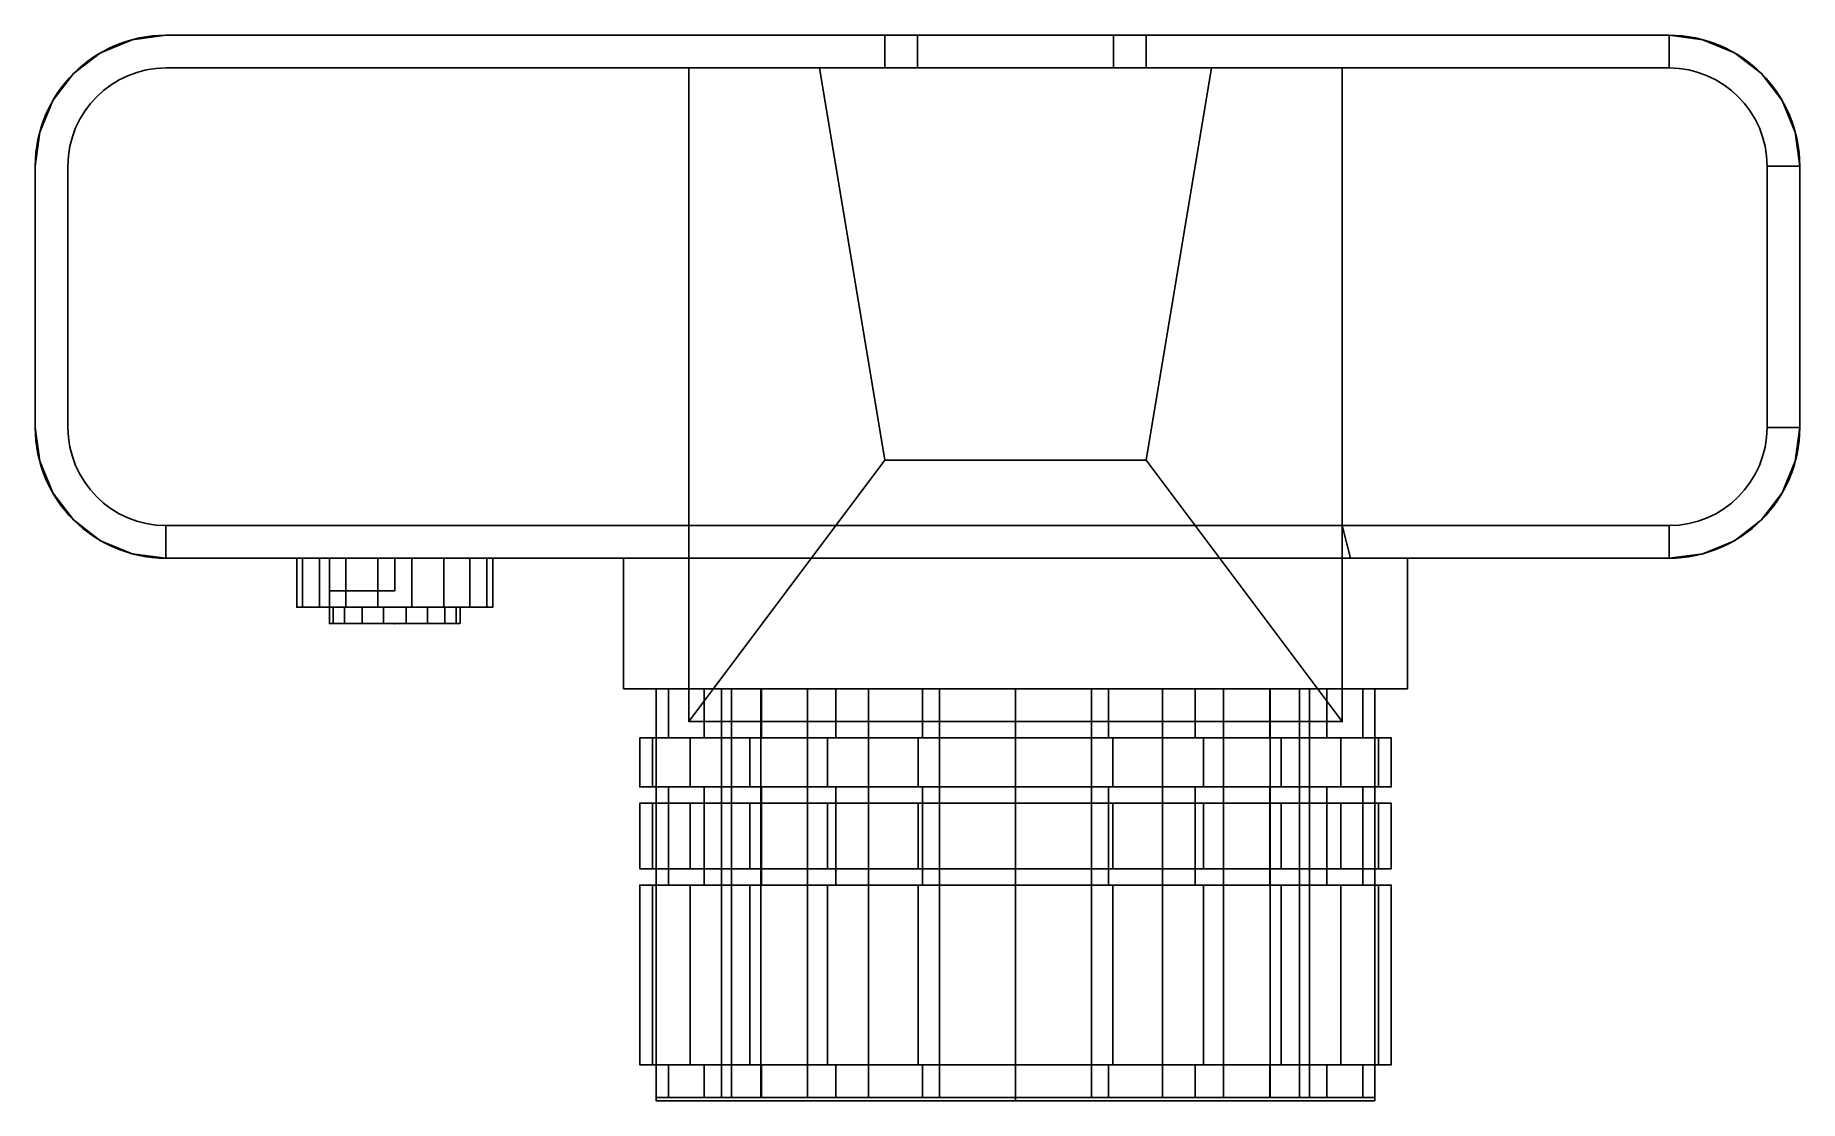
# Model space of a CAD drawing. Extents: x 2.25 to 9, y 2.67 to 6.75.
import ezdxf

# ---------------------------------------------------------------- set-up
doc = ezdxf.new("R2010")
doc.units = 0
doc.header["$MEASUREMENT"] = 0
for name, color, linetype in [('SURF-BODY4', 5, 'CONTINUOUS'), ('SURF-KNOB4', 7, 'CONTINUOUS'), ('SURF-LENS1', 5, 'CONTINUOUS'), ('SURF-VFINDER', 7, 'CONTINUOUS'), ('WIRE-BODY', 2, 'CONTINUOUS'), ('WIRE-LENS', 7, 'CONTINUOUS')]:
    doc.layers.add(name, color=color, linetype=linetype)

msp = doc.modelspace()

# ---------------------------------------------------------------- linework, layer by layer
at = {"layer": 'SURF-BODY4'}
for points in [[(8.5, 6.75, 0.75), (2.75, 6.75, 0.75), (2.75, 6.75, 3.25), (8.5, 6.75, 3.25)], [(2.25, 5.25, 0.75), (2.25, 5.25, 3.25), (2.25, 6.25, 3.25), (2.25, 6.25, 0.75)], [(9, 5.25, 0.75), (9, 5.25, 3.25), (9, 6.25, 3.25), (9, 6.25, 0.75)], [(8.5, 4.75, 0.75), (2.75, 4.75, 0.75), (2.75, 4.75, 3.25), (8.5, 4.75, 3.25)]]:
    msp.add_3dface(points, dxfattribs=at)
at = {"layer": 'SURF-KNOB4'}
msp.add_point((3.625, 4.5, 2), dxfattribs=at)
for points in [[(3.25, 4.5625, 2.75), (3.25, 4.75, 2.75), (3.375, 4.75, 2.75), (3.375, 4.5625, 2.75)], [(3.25, 4.75, 2), (3.25, 4.75, 2.75), (3.25, 4.5625, 2.75), (3.25, 4.5625, 2)], [(3.375, 4.625, 2.75), (3.375, 4.75, 2.75), (3.625, 4.75, 2.75), (3.625, 4.625, 2.75)], [(3.625, 4.625, 2.75), (3.625, 4.75, 2.75), (3.625, 4.75, 2.375), (3.625, 4.625, 2.375)], [(3.375, 4.625, 2.2795), (3.375, 4.625, 2.75), (3.375, 4.5625, 2.75), (3.375, 4.5625, 2.2795)], [(3.375, 4.625, 2.375), (3.625, 4.625, 2.375), (3.625, 4.625, 2.75), (3.375, 4.625, 2.75)], [(3.25, 4.5625, 2.2795), (3.25, 4.5625, 2.75), (3.375, 4.5625, 2.75), (3.375, 4.5625, 2.2795)]]:
    msp.add_3dface(points, dxfattribs=at)
at = {"layer": 'SURF-VFINDER'}
for points in [[(6.5, 6.625, 4.625), (6.5, 6.75, 4.625), (5.5, 6.75, 4.625), (5.5, 6.625, 4.625)], [(6.5, 6.625, 3.875), (5.5, 6.625, 3.875), (5.5, 6.75, 3.875), (6.5, 6.75, 3.875)], [(5.5, 6.625, 3.875), (5.5, 6.625, 4.625), (5.5, 6.75, 4.625), (5.5, 6.75, 3.875)], [(6.5, 6.75, 4.625), (6.375, 6.75, 4.5), (5.625, 6.75, 4.5), (5.5, 6.75, 4.625)], [(5.625, 6.75, 4.5), (5.5, 6.75, 4.625), (5.5, 6.75, 3.875), (5.625, 6.75, 4)], [(5.5, 6.75, 3.875), (5.625, 6.75, 4), (6.375, 6.75, 4), (6.5, 6.75, 3.875)], [(6.375, 6.625, 4.5), (6.375, 6.75, 4.5), (5.625, 6.75, 4.5), (5.625, 6.625, 4.5)], [(6.375, 6.625, 4), (6.375, 6.75, 4), (5.625, 6.75, 4), (5.625, 6.625, 4)], [(5.625, 6.75, 4), (5.625, 6.75, 4.5), (5.625, 6.625, 4.5), (5.625, 6.625, 4)], [(6.375, 6.625, 4.5), (6.375, 6.75, 4.5), (6.375, 6.75, 4), (6.375, 6.625, 4)], [(6.375, 6.75, 4), (6.5, 6.75, 3.875), (6.5, 6.75, 4.625), (6.375, 6.75, 4.5)], [(6.5, 6.625, 3.875), (6.5, 6.75, 3.875), (6.5, 6.75, 4.625), (6.5, 6.625, 4.625)], [(4.75, 4.125, 3.75), (4.75, 4.125, 4.25), (4.75, 6.625, 4.25), (4.75, 6.625, 3.75)], [(4.75, 4.125, 4.25), (5.5, 5.125, 5.25), (5.25, 6.625, 4.875), (4.75, 6.625, 4.25)], [(5.5, 5.125, 5.25), (6.5, 5.125, 5.25), (6.75, 6.625, 4.875), (5.25, 6.625, 4.875)], [(7.25, 4.125, 4.25), (7.25, 6.625, 4.25), (6.75, 6.625, 4.875), (6.5, 5.125, 5.25)], [(7.25, 4.125, 4.25), (7.25, 6.625, 4.25), (7.25, 6.625, 3.75), (7.25, 4.125, 3.75)], [(4.75, 4.125, 4.25), (5.5, 5.125, 5.25), (6.5, 5.125, 5.25), (7.25, 4.125, 4.25)], [(4.75, 4.125, 3.75), (7.25, 4.125, 3.75), (7.25, 4.125, 4.25), (4.75, 4.125, 4.25)]]:
    msp.add_3dface(points, dxfattribs=at)
for points, invisible_edges in [([(4.75, 6.625, 3.75), (7.25, 6.625, 3.75), (7.25, 6.625, 4.25), (4.75, 6.625, 4.25)], 4), ([(7.25, 6.625, 4.25), (4.75, 6.625, 4.25), (5.25, 6.625, 4.875), (6.75, 6.625, 4.875)], 1)]:
    msp.add_3dface(points, dxfattribs=dict(at, invisible_edges=invisible_edges))
at = {"layer": 'WIRE-BODY'}
for p, q in [((2.75, 6.75, 0.5), (8.5, 6.75, 0.5)), ((2.75, 6.75, 0.5), (2.75, 6.75, 3.625)), ((2.75, 6.75, 0.75), (8.5, 6.75, 0.75)), ((2.75, 6.75, 3.625), (8.5, 6.75, 3.625)), ((8.5, 6.75, 3.625), (8.5, 6.75, 0.5)), ((2.75, 6.75, 3.25), (8.5, 6.75, 3.25)), ((2.75, 6.625, 3.75), (8.5, 6.625, 3.75)), ((2.25, 5.25, 0.5), (2.25, 6.25, 0.5)), ((2.25, 6.25, 0.5), (2.25, 6.25, 3.625)), ((2.25, 5.25, 0.75), (2.25, 6.25, 0.75)), ((2.25, 5.25, 3.25), (2.25, 6.25, 3.25)), ((2.25, 5.25, 3.625), (2.25, 6.25, 3.625)), ((2.375, 6.25, 3.75), (2.375, 5.25, 3.75)), ((8.875, 6.25, 3.75), (8.875, 5.25, 3.75)), ((9, 6.25, 0.5), (9, 5.25, 0.5)), ((9, 6.25, 3.625), (9, 6.25, 0.5)), ((9, 6.25, 0.75), (9, 5.25, 0.75)), ((9, 6.25, 3.25), (9, 5.25, 3.25)), ((9, 6.25, 3.625), (9, 5.25, 3.625)), ((2.25, 5.25, 3.625), (2.25, 5.25, 0.5)), ((9, 5.25, 3.625), (9, 5.25, 0.5)), ((2.75, 4.875, 3.75), (8.5, 4.875, 3.75)), ((8.5, 4.75, 0.5), (2.75, 4.75, 0.5)), ((2.75, 4.75, 3.625), (2.75, 4.75, 0.5)), ((8.5, 4.75, 0.75), (2.75, 4.75, 0.75)), ((8.5, 4.75, 3.25), (2.75, 4.75, 3.25)), ((8.5, 4.75, 3.625), (2.75, 4.75, 3.625)), ((4.5, 4.75, 0.75), (4.5, 4.25, 0.75)), ((4.5, 4.25, 2.75), (4.5, 4.75, 2.75)), ((7.5, 4.25, 0.75), (7.5, 4.75, 0.75)), ((7.5, 4.25, 2.75), (7.5, 4.75, 2.75)), ((8.5, 4.75, 3.625), (8.5, 4.75, 0.5)), ((4.5, 4.25, 0.75), (7.5, 4.25, 0.75)), ((4.75, 4.25, 3.75), (7.25, 4.25, 3.75))]:
    msp.add_line(p, q, dxfattribs=at)
at = {"layer": 'WIRE-BODY', "extrusion": (1, 1.83772e-16, 3.37722e-32)}
for p, q in [((8.5, 6.625, 3.75), (8.5, 6.75, 3.625)), ((8.875, 6.25, 3.75), (9, 6.25, 3.625)), ((8.875, 5.25, 3.75), (9, 5.25, 3.625))]:
    msp.add_line(p, q, dxfattribs=at)
at = {"layer": 'WIRE-BODY', "extrusion": (0, -1, -1.83772e-16)}
for p, q in [((2.75, 4.875, 3.75), (2.75, 4.75, 3.625)), ((7.25, 4.25, 3.75), (7.25, 4.875, 3.75)), ((7.2812, 4.75, 3.625), (7.25, 4.875, 3.75)), ((8.5, 4.875, 3.75), (8.5, 4.75, 3.625)), ((4.5, 4.75, 0.75), (7.5, 4.75, 0.75)), ((4.75, 4.75, 3.75), (4.5, 4.75, 2.75)), ((4.5, 4.75, 2.75), (4.5, 4.75, 0.75)), ((7.2812, 4.75, 3.625), (7.5, 4.75, 2.75)), ((7.5, 4.75, 2.75), (7.5, 4.75, 0.75)), ((4.5, 4.25, 2.75), (4.5, 4.25, 0.75)), ((4.75, 4.25, 3.75), (4.5, 4.25, 2.75)), ((7.25, 4.25, 3.75), (7.5, 4.25, 2.75)), ((7.5, 4.25, 2.75), (7.5, 4.25, 0.75))]:
    msp.add_line(p, q, dxfattribs=at)
at = {"layer": 'WIRE-BODY'}
for centre, radius, start, end in [((2.75, 6.25, 0.5), 0.5, 90, 180), ((2.75, 6.25, 0.75), 0.5, 90, 180), ((2.75, 6.25, 3.625), 0.5, 90, 180), ((8.5, 6.25, 0.5), 0.5, 0, 90), ((8.5, 6.25, 0.75), 0.5, 0, 90), ((8.5, 6.25, 3.625), 0.5, 0, 90), ((2.75, 6.25, 3.25), 0.5, 90, 180), ((8.5, 6.25, 3.25), 0.5, 0, 90), ((2.75, 6.25, 3.75), 0.375, 90, 180), ((8.5, 6.25, 3.75), 0.375, 0, 90), ((2.75, 5.25, 0.5), 0.5, 180, 270), ((2.75, 5.25, 0.75), 0.5, 180, 270), ((2.75, 5.25, 3.25), 0.5, 180, 270), ((2.75, 5.25, 3.625), 0.5, 180, 270), ((2.75, 5.25, 3.75), 0.375, 180, 270), ((8.5, 5.25, 0.5), 0.5, 270, 0), ((8.5, 5.25, 0.75), 0.5, 270, 0), ((8.5, 5.25, 3.25), 0.5, 270, 0), ((8.5, 5.25, 3.625), 0.5, 270, 0), ((8.5, 5.25, 3.75), 0.375, 270, 0)]:
    msp.add_arc(centre, radius, start, end, dxfattribs=at)
at = {"layer": 'WIRE-LENS', "extrusion": (0, -1, -1.83772e-16)}
for p, q in [((4.625, 4.25, 2.25), (4.625, 2.675, 2.25)), ((6, 4.25, 0.875), (6, 2.675, 0.875)), ((6, 4.25, 3.625), (6, 2.675, 3.625))]:
    msp.add_line(p, q, dxfattribs=at)
at = {"layer": 'WIRE-LENS', "extrusion": (-6.60173e-49, -1, -1.83772e-16)}
msp.add_line((7.375, 4.25, 2.25), (7.375, 2.675, 2.25), dxfattribs=at)
at = {"layer": 'WIRE-LENS', "extrusion": (0, -1, -1.83772e-16)}
for centre, radius in [((6, 2.25, -4.25), 1.375), ((6, 2.25, -2.675), 1.375), ((6, 2.25, -2.675), 1.1)]:
    msp.add_circle(centre, radius, dxfattribs=at)

# ---------------------------------------------------------------- meshes
at = {"layer": 'SURF-BODY4'}
mesh = msp.add_polymesh((2, 7), dxfattribs=at)
for k, corner in enumerate([(2.25, 6.25, 3.25), (2.267, 6.3794, 3.25), (2.317, 6.5, 3.25), (2.3964, 6.6036, 3.25), (2.5, 6.683, 3.25), (2.6206, 6.733, 3.25), (2.75, 6.75, 3.25), (2.25, 6.25, 0.75), (2.267, 6.3794, 0.75), (2.317, 6.5, 0.75), (2.3964, 6.6036, 0.75), (2.5, 6.683, 0.75), (2.6206, 6.733, 0.75), (2.75, 6.75, 0.75)]):
    mesh.set_mesh_vertex(divmod(k, 7), corner)
mesh = msp.add_polymesh((2, 7), dxfattribs=at)
for k, corner in enumerate([(9, 6.25, 3.25), (8.983, 6.3794, 3.25), (8.933, 6.5, 3.25), (8.8536, 6.6036, 3.25), (8.75, 6.683, 3.25), (8.6294, 6.733, 3.25), (8.5, 6.75, 3.25), (9, 6.25, 0.75), (8.983, 6.3794, 0.75), (8.933, 6.5, 0.75), (8.8536, 6.6036, 0.75), (8.75, 6.683, 0.75), (8.6294, 6.733, 0.75), (8.5, 6.75, 0.75)]):
    mesh.set_mesh_vertex(divmod(k, 7), corner)
mesh = msp.add_polymesh((2, 7), dxfattribs=at)
for k, corner in enumerate([(2.25, 5.25, 3.25), (2.267, 5.1206, 3.25), (2.317, 5, 3.25), (2.3964, 4.8964, 3.25), (2.5, 4.817, 3.25), (2.6206, 4.767, 3.25), (2.75, 4.75, 3.25), (2.25, 5.25, 0.75), (2.267, 5.1206, 0.75), (2.317, 5, 0.75), (2.3964, 4.8964, 0.75), (2.5, 4.817, 0.75), (2.6206, 4.767, 0.75), (2.75, 4.75, 0.75)]):
    mesh.set_mesh_vertex(divmod(k, 7), corner)
mesh = msp.add_polymesh((2, 7), dxfattribs=at)
for k, corner in enumerate([(9, 5.25, 3.25), (8.983, 5.1206, 3.25), (8.933, 5, 3.25), (8.8536, 4.8964, 3.25), (8.75, 4.817, 3.25), (8.6294, 4.767, 3.25), (8.5, 4.75, 3.25), (9, 5.25, 0.75), (8.983, 5.1206, 0.75), (8.933, 5, 0.75), (8.8536, 4.8964, 0.75), (8.75, 4.817, 0.75), (8.6294, 4.767, 0.75), (8.5, 4.75, 0.75)]):
    mesh.set_mesh_vertex(divmod(k, 7), corner)
at = {"layer": 'SURF-KNOB4'}
mesh = msp.add_polymesh((2, 18), dxfattribs=dict(at, n_close=True))
for k, corner in enumerate([(4, 4.5625, 2), (3.9774, 4.5625, 2.1283), (3.9123, 4.5625, 2.241), (3.8125, 4.5625, 2.3248), (3.6901, 4.5625, 2.3693), (3.5599, 4.5625, 2.3693), (3.4375, 4.5625, 2.3248), (3.3377, 4.5625, 2.241), (3.2726, 4.5625, 2.1283), (3.25, 4.5625, 2), (3.2726, 4.5625, 1.8717), (3.3377, 4.5625, 1.759), (3.4375, 4.5625, 1.6752), (3.5599, 4.5625, 1.6307), (3.6901, 4.5625, 1.6307), (3.8125, 4.5625, 1.6752), (3.9123, 4.5625, 1.759), (3.9774, 4.5625, 1.8717), (4, 4.75, 2), (3.9774, 4.75, 2.1283), (3.9123, 4.75, 2.241), (3.8125, 4.75, 2.3248), (3.6901, 4.75, 2.3693), (3.5599, 4.75, 2.3693), (3.4375, 4.75, 2.3248), (3.3377, 4.75, 2.241), (3.2726, 4.75, 2.1283), (3.25, 4.75, 2), (3.2726, 4.75, 1.8717), (3.3377, 4.75, 1.759), (3.4375, 4.75, 1.6752), (3.5599, 4.75, 1.6307), (3.6901, 4.75, 1.6307), (3.8125, 4.75, 1.6752), (3.9123, 4.75, 1.759), (3.9774, 4.75, 1.8717)]):
    mesh.set_mesh_vertex(divmod(k, 18), corner)
mesh = msp.add_polymesh((2, 7), dxfattribs=at)
for k, corner in enumerate([(3.375, 4.625, 2.375), (3.375, 4.625, 2.375), (3.375, 4.625, 2.375), (3.375, 4.625, 2.375), (3.375, 4.625, 2.375), (3.375, 4.625, 2.375), (3.375, 4.625, 2.375), (3.375, 4.625, 2.2795), (3.4108, 4.625, 2.3078), (3.4497, 4.625, 2.3315), (3.4912, 4.625, 2.3503), (3.5347, 4.625, 2.364), (3.5795, 4.625, 2.3722), (3.625, 4.625, 2.375)]):
    mesh.set_mesh_vertex(divmod(k, 7), corner)
mesh = msp.add_polymesh((2, 18), dxfattribs=dict(at, n_close=True))
for k, corner in enumerate([(3.875, 4.5625, 2), (3.8599, 4.5625, 2.0855), (3.8165, 4.5625, 2.1607), (3.75, 4.5625, 2.2165), (3.6684, 4.5625, 2.2462), (3.5816, 4.5625, 2.2462), (3.5, 4.5625, 2.2165), (3.4335, 4.5625, 2.1607), (3.3901, 4.5625, 2.0855), (3.375, 4.5625, 2), (3.3901, 4.5625, 1.9145), (3.4335, 4.5625, 1.8393), (3.5, 4.5625, 1.7835), (3.5816, 4.5625, 1.7538), (3.6684, 4.5625, 1.7538), (3.75, 4.5625, 1.7835), (3.8165, 4.5625, 1.8393), (3.8599, 4.5625, 1.9145), (4, 4.5625, 2), (3.9774, 4.5625, 2.1283), (3.9123, 4.5625, 2.241), (3.8125, 4.5625, 2.3248), (3.6901, 4.5625, 2.3693), (3.5599, 4.5625, 2.3693), (3.4375, 4.5625, 2.3248), (3.3377, 4.5625, 2.241), (3.2726, 4.5625, 2.1283), (3.25, 4.5625, 2), (3.2726, 4.5625, 1.8717), (3.3377, 4.5625, 1.759), (3.4375, 4.5625, 1.6752), (3.5599, 4.5625, 1.6307), (3.6901, 4.5625, 1.6307), (3.8125, 4.5625, 1.6752), (3.9123, 4.5625, 1.759), (3.9774, 4.5625, 1.8717)]):
    mesh.set_mesh_vertex(divmod(k, 18), corner)
mesh = msp.add_polymesh((2, 7), dxfattribs=at)
for k, corner in enumerate([(3.25, 4.5625, 2.2795), (3.25, 4.5625, 2.2795), (3.25, 4.5625, 2.2795), (3.25, 4.5625, 2.2795), (3.25, 4.5625, 2.2795), (3.25, 4.5625, 2.2795), (3.25, 4.5625, 2.2795), (3.375, 4.5625, 2.2795), (3.3384, 4.5625, 2.2418), (3.3074, 4.5625, 2.1994), (3.2827, 4.5625, 2.1531), (3.2646, 4.5625, 2.1038), (3.2537, 4.5625, 2.0524), (3.25, 4.5625, 2)]):
    mesh.set_mesh_vertex(divmod(k, 7), corner)
mesh = msp.add_polymesh((2, 18), dxfattribs=dict(at, n_close=True))
for k, corner in enumerate([(3.875, 4.5, 2), (3.8599, 4.5, 2.0855), (3.8165, 4.5, 2.1607), (3.75, 4.5, 2.2165), (3.6684, 4.5, 2.2462), (3.5816, 4.5, 2.2462), (3.5, 4.5, 2.2165), (3.4335, 4.5, 2.1607), (3.3901, 4.5, 2.0855), (3.375, 4.5, 2), (3.3901, 4.5, 1.9145), (3.4335, 4.5, 1.8393), (3.5, 4.5, 1.7835), (3.5816, 4.5, 1.7538), (3.6684, 4.5, 1.7538), (3.75, 4.5, 1.7835), (3.8165, 4.5, 1.8393), (3.8599, 4.5, 1.9145), (3.875, 4.5625, 2), (3.8599, 4.5625, 2.0855), (3.8165, 4.5625, 2.1607), (3.75, 4.5625, 2.2165), (3.6684, 4.5625, 2.2462), (3.5816, 4.5625, 2.2462), (3.5, 4.5625, 2.2165), (3.4335, 4.5625, 2.1607), (3.3901, 4.5625, 2.0855), (3.375, 4.5625, 2), (3.3901, 4.5625, 1.9145), (3.4335, 4.5625, 1.8393), (3.5, 4.5625, 1.7835), (3.5816, 4.5625, 1.7538), (3.6684, 4.5625, 1.7538), (3.75, 4.5625, 1.7835), (3.8165, 4.5625, 1.8393), (3.8599, 4.5625, 1.9145)]):
    mesh.set_mesh_vertex(divmod(k, 18), corner)
mesh = msp.add_polymesh((2, 18), dxfattribs=dict(at, n_close=True))
for k, corner in enumerate([(3.875, 4.5, 2), (3.8599, 4.5, 2.0855), (3.8165, 4.5, 2.1607), (3.75, 4.5, 2.2165), (3.6684, 4.5, 2.2462), (3.5816, 4.5, 2.2462), (3.5, 4.5, 2.2165), (3.4335, 4.5, 2.1607), (3.3901, 4.5, 2.0855), (3.375, 4.5, 2), (3.3901, 4.5, 1.9145), (3.4335, 4.5, 1.8393), (3.5, 4.5, 1.7835), (3.5816, 4.5, 1.7538), (3.6684, 4.5, 1.7538), (3.75, 4.5, 1.7835), (3.8165, 4.5, 1.8393), (3.8599, 4.5, 1.9145), (3.625, 4.5, 2), (3.625, 4.5, 2), (3.625, 4.5, 2), (3.625, 4.5, 2), (3.625, 4.5, 2), (3.625, 4.5, 2), (3.625, 4.5, 2), (3.625, 4.5, 2), (3.625, 4.5, 2), (3.625, 4.5, 2), (3.625, 4.5, 2), (3.625, 4.5, 2), (3.625, 4.5, 2), (3.625, 4.5, 2), (3.625, 4.5, 2), (3.625, 4.5, 2), (3.625, 4.5, 2), (3.625, 4.5, 2)]):
    mesh.set_mesh_vertex(divmod(k, 18), corner)
at = {"layer": 'SURF-LENS1'}
mesh = msp.add_polymesh((24, 12), dxfattribs=dict(at, m_close=True))
for k, corner in enumerate([(6, 4.25, 3.625), (6, 4.0625, 3.625), (6, 4.0625, 3.6875), (6, 3.875, 3.6875), (6, 3.875, 3.625), (6, 3.5, 3.625), (6, 3.5, 3.6875), (6, 2.8125, 3.6875), (6, 2.8125, 3.625), (6, 2.6875, 3.625), (6, 2.6875, 3.375), (6, 4.25, 3.375), (5.6441, 4.25, 3.5781), (5.6441, 4.0625, 3.5781), (5.6279, 4.0625, 3.6385), (5.6279, 3.875, 3.6385), (5.6441, 3.875, 3.5781), (5.6441, 3.5, 3.5781), (5.6279, 3.5, 3.6385), (5.6279, 2.8125, 3.6385), (5.6441, 2.8125, 3.5781), (5.6441, 2.6875, 3.5781), (5.7088, 2.6875, 3.3367), (5.7088, 4.25, 3.3367), (5.3125, 4.25, 3.4408), (5.3125, 4.0625, 3.4408), (5.2812, 4.0625, 3.4949), (5.2812, 3.875, 3.4949), (5.3125, 3.875, 3.4408), (5.3125, 3.5, 3.4408), (5.2812, 3.5, 3.4949), (5.2812, 2.8125, 3.4949), (5.3125, 2.8125, 3.4408), (5.3125, 2.6875, 3.4408), (5.4375, 2.6875, 3.2243), (5.4375, 4.25, 3.2243), (5.0277, 4.25, 3.2223), (5.0277, 4.0625, 3.2223), (4.9835, 4.0625, 3.2665), (4.9835, 3.875, 3.2665), (5.0277, 3.875, 3.2223), (5.0277, 3.5, 3.2223), (4.9835, 3.5, 3.2665), (4.9835, 2.8125, 3.2665), (5.0277, 2.8125, 3.2223), (5.0277, 2.6875, 3.2223), (5.2045, 2.6875, 3.0455), (5.2045, 4.25, 3.0455), (4.8092, 4.25, 2.9375), (4.8092, 4.0625, 2.9375), (4.7551, 4.0625, 2.9688), (4.7551, 3.875, 2.9688), (4.8092, 3.875, 2.9375), (4.8092, 3.5, 2.9375), (4.7551, 3.5, 2.9688), (4.7551, 2.8125, 2.9688), (4.8092, 2.8125, 2.9375), (4.8092, 2.6875, 2.9375), (5.0257, 2.6875, 2.8125), (5.0257, 4.25, 2.8125), (4.6719, 4.25, 2.6059), (4.6719, 4.0625, 2.6059), (4.6115, 4.0625, 2.6221), (4.6115, 3.875, 2.6221), (4.6719, 3.875, 2.6059), (4.6719, 3.5, 2.6059), (4.6115, 3.5, 2.6221), (4.6115, 2.8125, 2.6221), (4.6719, 2.8125, 2.6059), (4.6719, 2.6875, 2.6059), (4.9133, 2.6875, 2.5412), (4.9133, 4.25, 2.5412), (4.625, 4.25, 2.25), (4.625, 4.0625, 2.25), (4.5625, 4.0625, 2.25), (4.5625, 3.875, 2.25), (4.625, 3.875, 2.25), (4.625, 3.5, 2.25), (4.5625, 3.5, 2.25), (4.5625, 2.8125, 2.25), (4.625, 2.8125, 2.25), (4.625, 2.6875, 2.25), (4.875, 2.6875, 2.25), (4.875, 4.25, 2.25), (4.6719, 4.25, 1.8941), (4.6719, 4.0625, 1.8941), (4.6115, 4.0625, 1.8779), (4.6115, 3.875, 1.8779), (4.6719, 3.875, 1.8941), (4.6719, 3.5, 1.8941), (4.6115, 3.5, 1.8779), (4.6115, 2.8125, 1.8779), (4.6719, 2.8125, 1.8941), (4.6719, 2.6875, 1.8941), (4.9133, 2.6875, 1.9588), (4.9133, 4.25, 1.9588), (4.8092, 4.25, 1.5625), (4.8092, 4.0625, 1.5625), (4.7551, 4.0625, 1.5312), (4.7551, 3.875, 1.5312), (4.8092, 3.875, 1.5625), (4.8092, 3.5, 1.5625), (4.7551, 3.5, 1.5312), (4.7551, 2.8125, 1.5312), (4.8092, 2.8125, 1.5625), (4.8092, 2.6875, 1.5625), (5.0257, 2.6875, 1.6875), (5.0257, 4.25, 1.6875), (5.0277, 4.25, 1.2777), (5.0277, 4.0625, 1.2777), (4.9835, 4.0625, 1.2335), (4.9835, 3.875, 1.2335), (5.0277, 3.875, 1.2777), (5.0277, 3.5, 1.2777), (4.9835, 3.5, 1.2335), (4.9835, 2.8125, 1.2335), (5.0277, 2.8125, 1.2777), (5.0277, 2.6875, 1.2777), (5.2045, 2.6875, 1.4545), (5.2045, 4.25, 1.4545), (5.3125, 4.25, 1.0592), (5.3125, 4.0625, 1.0592), (5.2812, 4.0625, 1.0051), (5.2812, 3.875, 1.0051), (5.3125, 3.875, 1.0592), (5.3125, 3.5, 1.0592), (5.2812, 3.5, 1.0051), (5.2812, 2.8125, 1.0051), (5.3125, 2.8125, 1.0592), (5.3125, 2.6875, 1.0592), (5.4375, 2.6875, 1.2757), (5.4375, 4.25, 1.2757), (5.6441, 4.25, 0.9219), (5.6441, 4.0625, 0.9219), (5.6279, 4.0625, 0.8615), (5.6279, 3.875, 0.8615), (5.6441, 3.875, 0.9219), (5.6441, 3.5, 0.9219), (5.6279, 3.5, 0.8615), (5.6279, 2.8125, 0.8615), (5.6441, 2.8125, 0.9219), (5.6441, 2.6875, 0.9219), (5.7088, 2.6875, 1.1633), (5.7088, 4.25, 1.1633), (6, 4.25, 0.875), (6, 4.0625, 0.875), (6, 4.0625, 0.8125), (6, 3.875, 0.8125), (6, 3.875, 0.875), (6, 3.5, 0.875), (6, 3.5, 0.8125), (6, 2.8125, 0.8125), (6, 2.8125, 0.875), (6, 2.6875, 0.875), (6, 2.6875, 1.125), (6, 4.25, 1.125), (6.3559, 4.25, 0.9219), (6.3559, 4.0625, 0.9219), (6.3721, 4.0625, 0.8615), (6.3721, 3.875, 0.8615), (6.3559, 3.875, 0.9219), (6.3559, 3.5, 0.9219), (6.3721, 3.5, 0.8615), (6.3721, 2.8125, 0.8615), (6.3559, 2.8125, 0.9219), (6.3559, 2.6875, 0.9219), (6.2912, 2.6875, 1.1633), (6.2912, 4.25, 1.1633), (6.6875, 4.25, 1.0592), (6.6875, 4.0625, 1.0592), (6.7188, 4.0625, 1.0051), (6.7188, 3.875, 1.0051), (6.6875, 3.875, 1.0592), (6.6875, 3.5, 1.0592), (6.7188, 3.5, 1.0051), (6.7188, 2.8125, 1.0051), (6.6875, 2.8125, 1.0592), (6.6875, 2.6875, 1.0592), (6.5625, 2.6875, 1.2757), (6.5625, 4.25, 1.2757), (6.9723, 4.25, 1.2777), (6.9723, 4.0625, 1.2777), (7.0165, 4.0625, 1.2335), (7.0165, 3.875, 1.2335), (6.9723, 3.875, 1.2777), (6.9723, 3.5, 1.2777), (7.0165, 3.5, 1.2335), (7.0165, 2.8125, 1.2335), (6.9723, 2.8125, 1.2777), (6.9723, 2.6875, 1.2777), (6.7955, 2.6875, 1.4545), (6.7955, 4.25, 1.4545), (7.1908, 4.25, 1.5625), (7.1908, 4.0625, 1.5625), (7.2449, 4.0625, 1.5312), (7.2449, 3.875, 1.5312), (7.1908, 3.875, 1.5625), (7.1908, 3.5, 1.5625), (7.2449, 3.5, 1.5312), (7.2449, 2.8125, 1.5312), (7.1908, 2.8125, 1.5625), (7.1908, 2.6875, 1.5625), (6.9743, 2.6875, 1.6875), (6.9743, 4.25, 1.6875), (7.3281, 4.25, 1.8941), (7.3281, 4.0625, 1.8941), (7.3885, 4.0625, 1.8779), (7.3885, 3.875, 1.8779), (7.3281, 3.875, 1.8941), (7.3281, 3.5, 1.8941), (7.3885, 3.5, 1.8779), (7.3885, 2.8125, 1.8779), (7.3281, 2.8125, 1.8941), (7.3281, 2.6875, 1.8941), (7.0867, 2.6875, 1.9588), (7.0867, 4.25, 1.9588), (7.375, 4.25, 2.25), (7.375, 4.0625, 2.25), (7.4375, 4.0625, 2.25), (7.4375, 3.875, 2.25), (7.375, 3.875, 2.25), (7.375, 3.5, 2.25), (7.4375, 3.5, 2.25), (7.4375, 2.8125, 2.25), (7.375, 2.8125, 2.25), (7.375, 2.6875, 2.25), (7.125, 2.6875, 2.25), (7.125, 4.25, 2.25), (7.3281, 4.25, 2.6059), (7.3281, 4.0625, 2.6059), (7.3885, 4.0625, 2.6221), (7.3885, 3.875, 2.6221), (7.3281, 3.875, 2.6059), (7.3281, 3.5, 2.6059), (7.3885, 3.5, 2.6221), (7.3885, 2.8125, 2.6221), (7.3281, 2.8125, 2.6059), (7.3281, 2.6875, 2.6059), (7.0867, 2.6875, 2.5412), (7.0867, 4.25, 2.5412), (7.1908, 4.25, 2.9375), (7.1908, 4.0625, 2.9375), (7.2449, 4.0625, 2.9688), (7.2449, 3.875, 2.9688), (7.1908, 3.875, 2.9375), (7.1908, 3.5, 2.9375), (7.2449, 3.5, 2.9687), (7.2449, 2.8125, 2.9687), (7.1908, 2.8125, 2.9375), (7.1908, 2.6875, 2.9375), (6.9743, 2.6875, 2.8125), (6.9743, 4.25, 2.8125), (6.9723, 4.25, 3.2223), (6.9723, 4.0625, 3.2223), (7.0165, 4.0625, 3.2665), (7.0165, 3.875, 3.2665), (6.9723, 3.875, 3.2223), (6.9723, 3.5, 3.2223), (7.0165, 3.5, 3.2665), (7.0165, 2.8125, 3.2665), (6.9723, 2.8125, 3.2223), (6.9723, 2.6875, 3.2223), (6.7955, 2.6875, 3.0455), (6.7955, 4.25, 3.0455), (6.6875, 4.25, 3.4408), (6.6875, 4.0625, 3.4408), (6.7188, 4.0625, 3.4949), (6.7188, 3.875, 3.4949), (6.6875, 3.875, 3.4408), (6.6875, 3.5, 3.4408), (6.7188, 3.5, 3.4949), (6.7188, 2.8125, 3.4949), (6.6875, 2.8125, 3.4408), (6.6875, 2.6875, 3.4408), (6.5625, 2.6875, 3.2243), (6.5625, 4.25, 3.2243), (6.3559, 4.25, 3.5781), (6.3559, 4.0625, 3.5781), (6.3721, 4.0625, 3.6385), (6.3721, 3.875, 3.6385), (6.3559, 3.875, 3.5781), (6.3559, 3.5, 3.5781), (6.3721, 3.5, 3.6385), (6.3721, 2.8125, 3.6385), (6.3559, 2.8125, 3.5781), (6.3559, 2.6875, 3.5781), (6.2912, 2.6875, 3.3367), (6.2912, 4.25, 3.3367)]):
    mesh.set_mesh_vertex(divmod(k, 12), corner)
at = {"layer": 'SURF-LENS1', "color": 7}
mesh = msp.add_polymesh((24, 4), dxfattribs=dict(at, m_close=True))
for k, corner in enumerate([(6, 3.8125, 3.625), (6, 3.8125, 3.6875), (6, 3.5625, 3.6875), (6, 3.5625, 3.625), (6.3559, 3.8125, 3.5781), (6.3721, 3.8125, 3.6385), (6.3721, 3.5625, 3.6385), (6.3559, 3.5625, 3.5781), (6.6875, 3.8125, 3.4408), (6.7188, 3.8125, 3.4949), (6.7188, 3.5625, 3.4949), (6.6875, 3.5625, 3.4408), (6.9723, 3.8125, 3.2223), (7.0165, 3.8125, 3.2665), (7.0165, 3.5625, 3.2665), (6.9723, 3.5625, 3.2223), (7.1908, 3.8125, 2.9375), (7.2449, 3.8125, 2.9688), (7.2449, 3.5625, 2.9688), (7.1908, 3.5625, 2.9375), (7.3281, 3.8125, 2.6059), (7.3885, 3.8125, 2.6221), (7.3885, 3.5625, 2.6221), (7.3281, 3.5625, 2.6059), (7.375, 3.8125, 2.25), (7.4375, 3.8125, 2.25), (7.4375, 3.5625, 2.25), (7.375, 3.5625, 2.25), (7.3281, 3.8125, 1.8941), (7.3885, 3.8125, 1.8779), (7.3885, 3.5625, 1.8779), (7.3281, 3.5625, 1.8941), (7.1908, 3.8125, 1.5625), (7.2449, 3.8125, 1.5313), (7.2449, 3.5625, 1.5313), (7.1908, 3.5625, 1.5625), (6.9723, 3.8125, 1.2777), (7.0165, 3.8125, 1.2335), (7.0165, 3.5625, 1.2335), (6.9723, 3.5625, 1.2777), (6.6875, 3.8125, 1.0592), (6.7188, 3.8125, 1.0051), (6.7188, 3.5625, 1.0051), (6.6875, 3.5625, 1.0592), (6.3559, 3.8125, 0.9219), (6.3721, 3.8125, 0.8615), (6.3721, 3.5625, 0.8615), (6.3559, 3.5625, 0.9219), (6, 3.8125, 0.875), (6, 3.8125, 0.8125), (6, 3.5625, 0.8125), (6, 3.5625, 0.875), (5.6441, 3.8125, 0.9219), (5.6279, 3.8125, 0.8615), (5.6279, 3.5625, 0.8615), (5.6441, 3.5625, 0.9219), (5.3125, 3.8125, 1.0592), (5.2812, 3.8125, 1.0051), (5.2812, 3.5625, 1.0051), (5.3125, 3.5625, 1.0592), (5.0277, 3.8125, 1.2777), (4.9835, 3.8125, 1.2335), (4.9835, 3.5625, 1.2335), (5.0277, 3.5625, 1.2777), (4.8092, 3.8125, 1.5625), (4.7551, 3.8125, 1.5312), (4.7551, 3.5625, 1.5312), (4.8092, 3.5625, 1.5625), (4.6719, 3.8125, 1.8941), (4.6115, 3.8125, 1.8779), (4.6115, 3.5625, 1.8779), (4.6719, 3.5625, 1.8941), (4.625, 3.8125, 2.25), (4.5625, 3.8125, 2.25), (4.5625, 3.5625, 2.25), (4.625, 3.5625, 2.25), (4.6719, 3.8125, 2.6059), (4.6115, 3.8125, 2.6221), (4.6115, 3.5625, 2.6221), (4.6719, 3.5625, 2.6059), (4.8092, 3.8125, 2.9375), (4.7551, 3.8125, 2.9687), (4.7551, 3.5625, 2.9687), (4.8092, 3.5625, 2.9375), (5.0277, 3.8125, 3.2223), (4.9835, 3.8125, 3.2665), (4.9835, 3.5625, 3.2665), (5.0277, 3.5625, 3.2223), (5.3125, 3.8125, 3.4408), (5.2812, 3.8125, 3.4949), (5.2812, 3.5625, 3.4949), (5.3125, 3.5625, 3.4408), (5.6441, 3.8125, 3.5781), (5.6279, 3.8125, 3.6385), (5.6279, 3.5625, 3.6385), (5.6441, 3.5625, 3.5781)]):
    mesh.set_mesh_vertex(divmod(k, 4), corner)

doc.saveas('drawing.dxf')
